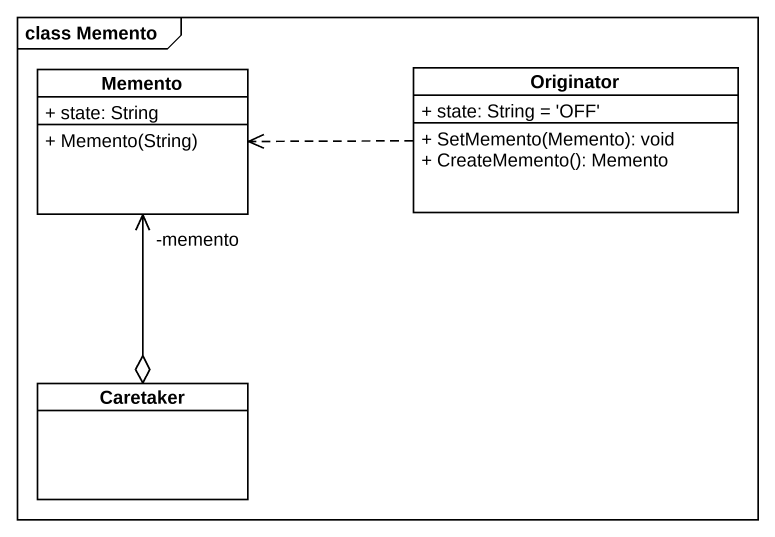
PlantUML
@startuml
mainframe class Memento
hide circle
hide empty members
skinparam classAttributeIconSize 0
class Memento {
  + state: String
  + Memento(String)
}
class Originator {
  + state: String = 'OFF'
  + SetMemento(Memento): void
  + CreateMemento(): Memento
}
class Caretaker
Originator .left.> Memento
Caretaker o-up-> "-memento" Memento
@enduml
